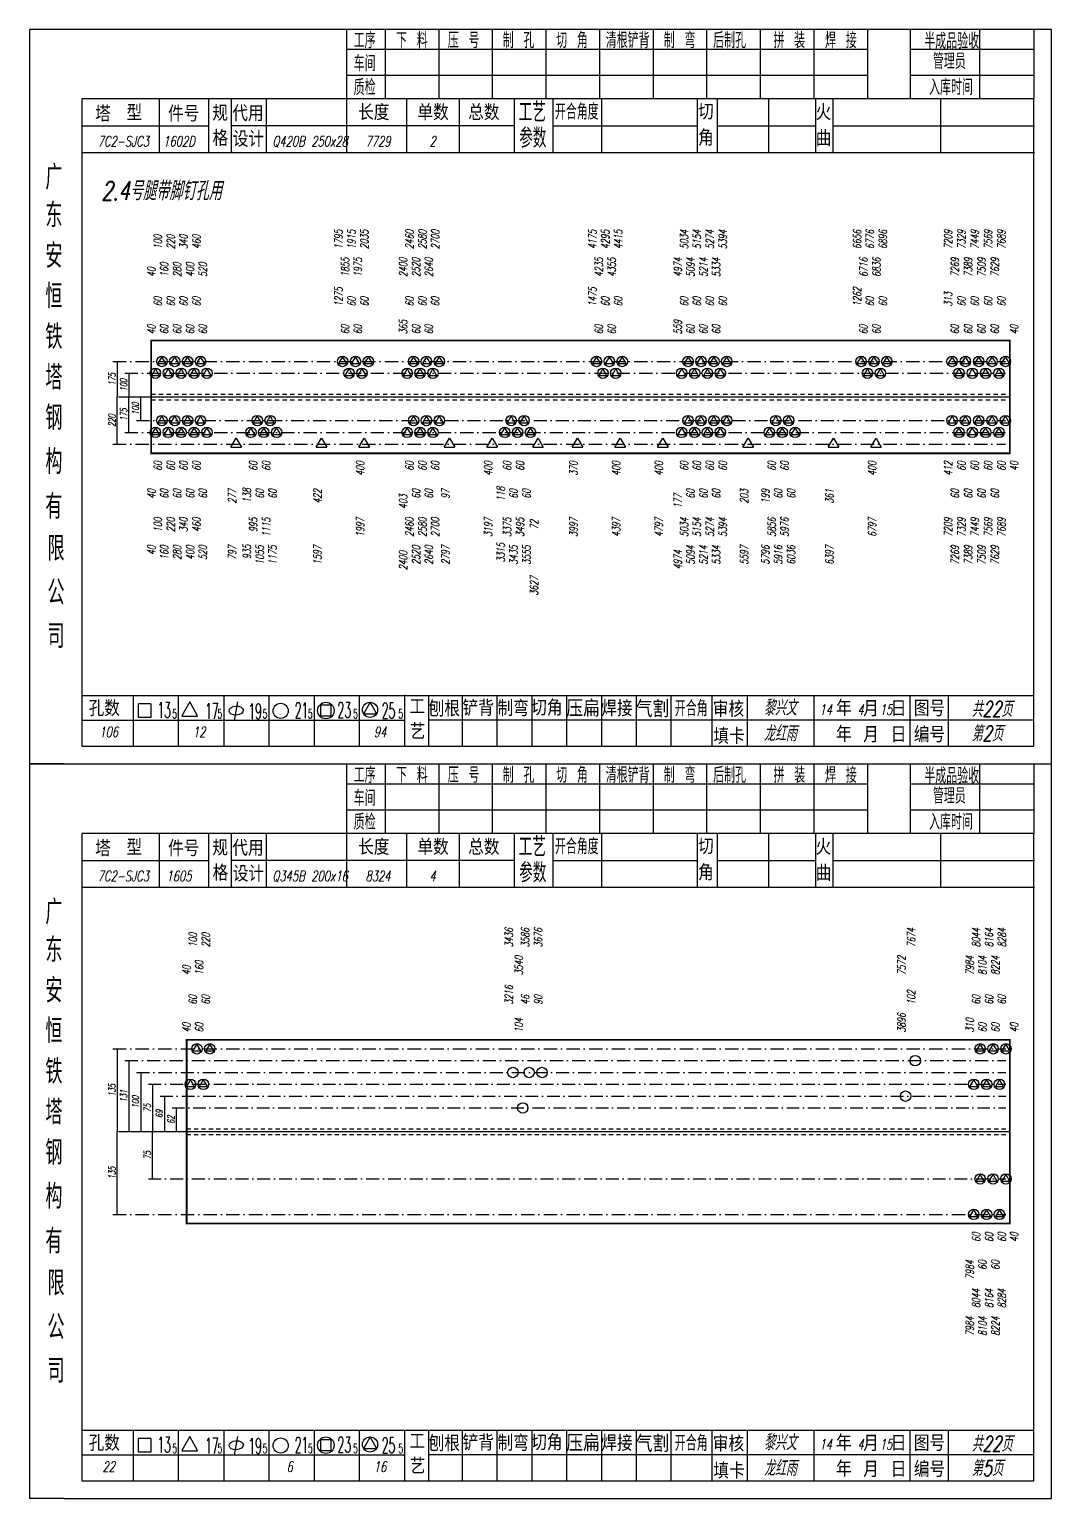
# Model space of a CAD drawing. Header units: millimetres. Extents: x -1378 to 644, y -1773 to 1979.
# Drawn here: x 350.3 to 644.1, y 1557.1 to 1979.4 of the extents above; entities that cross this region are included whole.
import ezdxf
from ezdxf.enums import TextEntityAlignment as Align

# ---------------------------------------------------------------- set-up
doc = ezdxf.new("R2010")
doc.units = ezdxf.units.MM
doc.linetypes.add('LPY8', pattern=[0.009, 0.005, -0.004])
doc.linetypes.add('LPY9', pattern=[0.025, 0.015, -0.005, 0, -0.005])
for name, color, linetype in [('1', 7, 'Continuous'), ('2', 7, 'Continuous'), ('21', 7, 'Continuous')]:
    doc.layers.add(name, color=color, linetype=linetype)
doc.styles.add('hz', font='txt.shx', dxfattribs={"width": 0.7, "oblique": 12, "bigfont": 'hztxt.shx'})

# ---------------------------------------------------------------- blocks, each defined once
blk = doc.blocks.new('xytfsc')
at = {"color": 243}
for p, q in [((-0.0818, 0.17567), (-0.0818, -0.0355)), ((0.212, 0.17567), (-0.0818, 0.17567)), ((0.00934, 0.17567), (0.00934, 0.15571)), ((0.02044, 0.17567), (0.02044, 0.15571)), ((0.03584, 0.17567), (0.03584, 0.15571)), ((0.05124, 0.17567), (0.05124, 0.15571)), ((0.06664, 0.17567), (0.06664, 0.15571)), ((0.08204, 0.17567), (0.08204, 0.15571)), ((0.09744, 0.17567), (0.09744, 0.15571)), ((0.11284, 0.17567), (0.11284, 0.15571)), ((0.12824, 0.17567), (0.12824, 0.15571)), ((0.14364, 0.17567), (0.14364, 0.15571)), ((0.15904, 0.17567), (0.15904, 0.15571)), ((0.15904, 0.17567), (0.15904, 0.15571)), ((0.17139, 0.17567), (0.17139, 0.1557)), ((0.19125, 0.17567), (0.19125, 0.1557)), ((0.20692, 0.17567), (0.20692, 0.1557)), ((0.212, 0.1457), (0.212, 0.17567)), ((0.15904, 0.16991), (0.00934, 0.16991)), ((0.20692, 0.16991), (0.17139, 0.16991)), ((0.15904, 0.16238), (0.00934, 0.16238)), ((0.20692, 0.16238), (0.17139, 0.16238)), ((-0.0667, 0.1557), (-0.0667, -0.03042)), ((0.20692, 0.1557), (-0.0667, 0.1557)), ((-0.04446, 0.15571), (-0.04446, 0.14021)), ((-0.01376, 0.15577), (-0.01376, 0.14027)), ((0.00934, 0.15571), (0.00934, 0.14021)), ((0.02657, 0.1558), (0.02657, 0.1403)), ((0.0417, 0.1558), (0.0417, 0.1403)), ((0.05749, 0.1557), (0.05749, 0.1402)), ((0.06861, 0.1557), (0.06861, 0.1402)), ((0.08265, 0.1557), (0.08265, 0.1402)), ((0.1101, 0.1557), (0.1101, 0.1402)), ((0.11589, 0.1557), (0.11589, 0.1402)), ((0.13059, 0.1557), (0.13059, 0.1402)), ((0.14414, 0.1557), (0.14414, 0.1402)), ((0.14915, 0.1557), (0.14915, 0.1402)), ((0.18007, 0.1557), (0.18007, 0.1402)), ((0.20692, -0.03042), (0.20692, 0.1557)), ((-0.03023, 0.14789), (-0.0667, 0.14789)), ((0.05749, 0.14795), (-0.02369, 0.14795)), ((0.06861, 0.14795), (0.1101, 0.14795)), ((0.11589, 0.14795), (0.14414, 0.14795)), ((0.14915, 0.14795), (0.2071, 0.14795)), ((0.212, -0.0355), (0.212, 0.1457)), ((0.2071, 0.1402), (-0.0667, 0.1402)), ((-0.0667, -0.0158), (0.20692, -0.0158)), ((-0.05193, -0.0158), (-0.05193, -0.03042)), ((-0.03893, -0.03042), (-0.03893, -0.0158)), ((-0.02593, -0.0158), (-0.02593, -0.03042)), ((-0.01293, -0.03042), (-0.01293, -0.0158)), ((0.00007, -0.0158), (0.00007, -0.03042)), ((0.01307, -0.03028), (0.01307, -0.0158)), ((0.04269, -0.03037), (0.04269, -0.0157)), ((0.05269, -0.03037), (0.05269, -0.0157)), ((0.06269, -0.03037), (0.06269, -0.0157)), ((0.07269, -0.03037), (0.07269, -0.0157)), ((0.08269, -0.03037), (0.08269, -0.0157)), ((0.09269, -0.03037), (0.09269, -0.0157)), ((0.10269, -0.03037), (0.10269, -0.0157)), ((0.1144, -0.03054), (0.1144, -0.01587)), ((0.12461, -0.03053), (0.12461, -0.01587)), ((0.14378, -0.03042), (0.14378, -0.01576)), ((0.17132, -0.03045), (0.17132, -0.01578)), ((0.18234, -0.03043), (0.18234, -0.01576)), ((-0.05048, -0.02216), (-0.05048, -0.01823)), ((-0.04687, -0.01823), (-0.05048, -0.01823)), ((-0.04687, -0.01823), (-0.04687, -0.02216)), ((-0.03572, -0.0176), (-0.03801, -0.0217)), ((-0.03347, -0.02167), (-0.03572, -0.0176)), ((-0.02201, -0.0176), (-0.02294, -0.02301)), ((0.00483, -0.01861), (0.00194, -0.01861)), ((0.00194, -0.02176), (0.00194, -0.01861)), ((0.00483, -0.01861), (0.00483, -0.02176)), ((0.01611, -0.01776), (0.01429, -0.02104)), ((0.01431, -0.02109), (0.01795, -0.02108)), ((0.01792, -0.02102), (0.01611, -0.01776)), ((0.02607, -0.02298), (-0.0667, -0.02298)), ((-0.04687, -0.02216), (-0.05048, -0.02216)), ((-0.038, -0.02172), (-0.03348, -0.02172)), ((0.00483, -0.02176), (0.00194, -0.02176)), ((0.03294, -0.02282), (0.20692, -0.02282)), ((-0.0667, -0.03042), (0.20692, -0.03042)), ((-0.0718, -0.0355), (-0.0818, -0.0355)), ((-0.0718, -0.0355), (0.212, -0.0355))]:
    blk.add_line(p, q, dxfattribs=at)
at = {"color": 25}
for p, q in [((-0.03023, 0.14014), (-0.03023, 0.15564)), ((-0.0237, 0.14025), (-0.0237, 0.15575)), ((0.02607, -0.03028), (0.02607, -0.01568)), ((0.03298, -0.03049), (0.03298, -0.01589))]:
    blk.add_line(p, q, dxfattribs=at)
at = {"color": 243}
for centre, radius in [((-0.00958, -0.02025), 0.00218), ((0.00341, -0.02014), 0.00237), ((0.0161, -0.01993), 0.00218)]:
    blk.add_circle(centre, radius, dxfattribs=at)
blk.add_ellipse((-0.02237, -0.02016), major_axis=(-0.00206, -0.00014), ratio=0.631198, dxfattribs=at)
at = {"color": 243, "style": 'hz'}
for s, height, width, p in [('工序', 0.0045, 0.7, (0.01141, 0.17026)), ('下 料', 0.0045, 0.7, (0.0236, 0.17026)), ('压 号', 0.0045, 0.7, (0.03845, 0.17026)), ('制 孔', 0.0045, 0.7, (0.05426, 0.17026)), ('切 角', 0.0045, 0.7, (0.0696, 0.17026)), ('清根铲背 ', 0.0045, 0.7, (0.08385, 0.17026)), (' 制 弯', 0.0045, 0.7, (0.09772, 0.17026)), (' 后制孔', 0.0045, 0.7, (0.11191, 0.17026)), ('拼 装', 0.0045, 0.7, (0.13207, 0.17026)), (' 焊 接', 0.0045, 0.7, (0.14407, 0.17026)), ('半成品验收', 0.0045, 0.7, (0.17541, 0.17009)), ('管理员', 0.0045, 0.7, (0.17787, 0.16428)), ('车间', 0.0045, 0.7, (0.01141, 0.16365)), ('质检', 0.0045, 0.7, (0.01141, 0.15676)), ('入库时间', 0.0045, 0.7, (0.17677, 0.15681)), ('工艺', 0.0056, 0.7, (0.0588, 0.14906)), ('开合角度', 0.0045, 0.7, (0.06923, 0.14974)), ('参数', 0.0056, 0.7, (0.05897, 0.14164)), ('广', 0.007, 0.7, (-0.0772, 0.1296)), ('东', 0.007, 0.7, (-0.0772, 0.11874)), ('安', 0.007, 0.7, (-0.0772, 0.10709)), ('恒', 0.007, 0.7, (-0.0772, 0.09543)), ('铁', 0.007, 0.7, (-0.0772, 0.08376)), ('塔', 0.007, 0.7, (-0.0772, 0.07209)), ('钢', 0.007, 0.7, (-0.0772, 0.06049)), ('构', 0.007, 0.7, (-0.0772, 0.04788)), ('有', 0.007, 0.7, (-0.0772, 0.035)), ('限', 0.007, 0.7, (-0.07659, 0.02293)), ('公', 0.007, 0.7, (-0.07659, 0.01032)), ('司', 0.007, 0.7, (-0.07659, -0.00223)), ('开合角', 0.0045, 0.7, (0.10368, -0.02179)), ('13', 0.0045, 0.5, (-0.04503, -0.02227)), ('5', 0.00269, 0.6, (-0.04077, -0.02242)), ('17', 0.0045, 0.5, (-0.0313, -0.02254)), ('5', 0.00269, 0.6, (-0.02777, -0.02242)), ('19', 0.0045, 0.5, (-0.01885, -0.0226)), ('5', 0.00269, 0.6, (-0.01477, -0.02242)), ('21', 0.0045, 0.5, (-0.00553, -0.02238)), ('5', 0.00269, 0.6, (-0.00177, -0.02242)), ('23', 0.0045, 0.5, (0.00679, -0.02228)), ('5', 0.00269, 0.6, (0.01123, -0.02242)), ('25', 0.0045, 0.5, (0.01952, -0.02242)), ('5', 0.00269, 0.6, (0.02423, -0.02242))]:
    blk.add_text(s, height=height, dxfattribs=dict(at, width=width)).set_placement(p)
for s, height, p in [('塔', 0.0045, (-0.06291, 0.14913)), ('型', 0.0045, (-0.0539, 0.14943)), ('单数', 0.0045, (0.02972, 0.14955)), ('总数', 0.0045, (0.04431, 0.14954)), ('孔数', 0.0045, (-0.06478, -0.02179)), ('压扁', 0.0048, (0.07253, -0.02192)), ('气割', 0.0048, (0.09248, -0.0221)), ('图号', 0.0045, (0.1724, -0.0218)), ('编号', 0.0045, (0.1724, -0.0293))]:
    blk.add_text(s, height=height, dxfattribs=at).set_placement(p)
at = {"color": 25, "style": 'hz'}
for s, p in [('件号', (-0.04194, 0.14917)), ('规', (-0.02923, 0.14934)), ('代用', (-0.02348, 0.14927)), ('长度', (0.01268, 0.14955)), ('切', (0.11039, 0.14973)), ('火', (0.14418, 0.14957)), ('格', (-0.02915, 0.14213)), ('设计', (-0.02335, 0.14189)), ('角', (0.11039, 0.14223)), ('曲', (0.14418, 0.14207)), ('铲背', (0.04269, -0.02169)), ('制弯', (0.05274, -0.02179)), ('切角', (0.06243, -0.02161)), ('焊接', (0.08256, -0.02181)), ('年', (0.15005, -0.0217)), ('工', (0.02741, -0.02128)), ('刨根', (0.03296, -0.02187)), ('审核', (0.11462, -0.022)), ('月', (0.15785, -0.02184)), ('日', (0.16576, -0.02182)), ('艺', (0.02749, -0.02838)), ('填卡', (0.1148, -0.02977)), ('年', (0.15005, -0.02918)), ('月', (0.15785, -0.02932)), ('日', (0.16576, -0.0293))]:
    blk.add_text(s, height=0.0045, dxfattribs=at).set_placement(p)
blk = doc.blocks.new('li8')
at = {"layer": '21', "color": 7, "linetype": 'LPY8'}
blk.add_line((0, 0), (1, 0), dxfattribs=at)
blk = doc.blocks.new('do')
at = {"color": 211}
for p, q in [((-0.72, -0.41), (0, 0.83)), ((0, 0.83), (0.72, -0.41)), ((-0.72, -0.41), (0.72, -0.41))]:
    blk.add_line(p, q, dxfattribs=at)
blk.add_circle((0, 0), 1, dxfattribs=at)
blk = doc.blocks.new('li9')
at = {"layer": '21', "color": 210, "linetype": 'LPY9'}
blk.add_line((0, 0), (1, 0), dxfattribs=at)
blk = doc.blocks.new('bo')
at = {"color": 211}
for p, q in [((-1, -0.58), (0, 1.15)), ((0, 1.15), (1, -0.58)), ((-1, -0.58), (1, -0.58))]:
    blk.add_line(p, q, dxfattribs=at)
blk = doc.blocks.new('co')
at = {"color": 211}
blk.add_circle((0, 0), 1, dxfattribs=at)

msp = doc.modelspace()

# ---------------------------------------------------------------- linework, layer by layer
at = {"layer": '2', "color": 7}
for p, q in [((375.4653, 1883.9526), (375.4653, 1873.7526)), ((378.8653, 1880.5526), (378.8653, 1873.7526)), ((375.4653, 1860.1526), (375.4653, 1873.7526)), ((375.8653, 1873.7526), (445.2653, 1873.7526)), ((375.8653, 1873.7526), (441.8653, 1873.7526)), ((378.8653, 1863.5526), (378.8653, 1873.7526)), ((382.2653, 1866.9526), (382.2653, 1873.7526)), ((385.2653, 1873.7526), (632.0653, 1873.7526)), ((375.4653, 1686.3526), (375.4653, 1662.5526)), ((378.8653, 1682.9526), (378.8653, 1662.5526)), ((382.2653, 1679.5526), (382.2653, 1662.5526)), ((385.6653, 1676.1526), (385.6653, 1662.5526)), ((389.0653, 1672.7526), (389.0653, 1662.5526)), ((392.4653, 1669.3526), (392.4653, 1662.5526)), ((375.4653, 1638.7526), (375.4653, 1662.5526)), ((375.8653, 1662.5526), (455.4653, 1662.5526)), ((375.8653, 1662.5526), (455.4653, 1662.5526)), ((385.6653, 1648.9526), (385.6653, 1662.5526)), ((395.4653, 1662.5526), (632.0653, 1662.5526))]:
    msp.add_line(p, q, dxfattribs=at)
at = {"layer": '2', "color": 7, "const_width": 0.5}
for points in [[(385.2653, 1889.9526), (632.0653, 1889.9526), (632.0653, 1857.5526), (385.2653, 1857.5526)], [(395.4653, 1688.9526), (632.0653, 1688.9526), (632.0653, 1636.1526), (395.4653, 1636.1526)]]:
    msp.add_lwpolyline(points, close=True, dxfattribs=at)

# ---------------------------------------------------------------- block references
at = {"layer": '1', "color": 7}
for name, p, xscale, yscale, zscale in [('xytfsc', (432.0653, 1803.7526), 1000, 1000, 1000), ('li9', (374.2653, 1883.9526), 256.522732565662, 256.522732565662, 256.522732565662), ('do', (388.3414, 1883.9526), 1.5, 1.5, 1.5), ('do', (392.0414, 1883.9526), 1.5, 1.5, 1.5), ('do', (395.7414, 1883.9526), 1.5, 1.5, 1.5), ('do', (399.4414, 1883.9526), 1.5, 1.5, 1.5), ('do', (440.2899, 1883.9526), 1.5, 1.5, 1.5), ('do', (443.9899, 1883.9526), 1.5, 1.5, 1.5), ('do', (447.6899, 1883.9526), 1.5, 1.5, 1.5), ('do', (460.6859, 1883.9526), 1.5, 1.5, 1.5), ('do', (464.3859, 1883.9526), 1.5, 1.5, 1.5), ('do', (468.0859, 1883.9526), 1.5, 1.5, 1.5), ('do', (513.2475, 1883.9526), 1.5, 1.5, 1.5), ('do', (516.9475, 1883.9526), 1.5, 1.5, 1.5), ('do', (520.6475, 1883.9526), 1.5, 1.5, 1.5), ('do', (539.5903, 1883.9526), 1.5, 1.5, 1.5), ('do', (543.2903, 1883.9526), 1.5, 1.5, 1.5), ('do', (546.9903, 1883.9526), 1.5, 1.5, 1.5), ('do', (550.6903, 1883.9526), 1.5, 1.5, 1.5), ('do', (589.3011, 1883.9526), 1.5, 1.5, 1.5), ('do', (593.0011, 1883.9526), 1.5, 1.5, 1.5), ('do', (596.7011, 1883.9526), 1.5, 1.5, 1.5), ('do', (615.4608, 1883.9526), 1.5, 1.5, 1.5), ('do', (619.2926, 1883.9526), 1.5, 1.5, 1.5), ('do', (623.1244, 1883.9526), 1.5, 1.5, 1.5), ('do', (626.9562, 1883.9526), 1.5, 1.5, 1.5), ('do', (630.788, 1883.9526), 1.5, 1.5, 1.5), ('li9', (377.6653, 1880.5526), 253.122732565662, 253.122732565662, 253.122732565662), ('do', (386.4914, 1880.5526), 1.5, 1.5, 1.5), ('do', (390.1914, 1880.5526), 1.5, 1.5, 1.5), ('do', (393.8914, 1880.5526), 1.5, 1.5, 1.5), ('do', (397.5914, 1880.5526), 1.5, 1.5, 1.5), ('do', (401.2914, 1880.5526), 1.5, 1.5, 1.5), ('do', (442.1399, 1880.5526), 1.5, 1.5, 1.5), ('do', (445.8399, 1880.5526), 1.5, 1.5, 1.5), ('do', (458.8359, 1880.5526), 1.5, 1.5, 1.5), ('do', (462.5359, 1880.5526), 1.5, 1.5, 1.5), ('do', (466.2359, 1880.5526), 1.5, 1.5, 1.5), ('do', (515.0975, 1880.5526), 1.5, 1.5, 1.5), ('do', (518.7975, 1880.5526), 1.5, 1.5, 1.5), ('do', (537.7403, 1880.5526), 1.5, 1.5, 1.5), ('do', (541.4403, 1880.5526), 1.5, 1.5, 1.5), ('do', (545.1403, 1880.5526), 1.5, 1.5, 1.5), ('do', (548.8403, 1880.5526), 1.5, 1.5, 1.5), ('do', (591.1511, 1880.5526), 1.5, 1.5, 1.5), ('do', (594.8511, 1880.5526), 1.5, 1.5, 1.5), ('do', (617.4426, 1880.5526), 1.5, 1.5, 1.5), ('do', (621.2744, 1880.5526), 1.5, 1.5, 1.5), ('do', (625.1062, 1880.5526), 1.5, 1.5, 1.5), ('do', (628.938, 1880.5526), 1.5, 1.5, 1.5), ('li9', (381.0653, 1866.9526), 249.722732565662, 249.722732565662, 249.722732565662), ('do', (388.3414, 1866.9526), 1.5, 1.5, 1.5), ('do', (392.0414, 1866.9526), 1.5, 1.5, 1.5), ('do', (395.7414, 1866.9526), 1.5, 1.5, 1.5), ('do', (399.4414, 1866.9526), 1.5, 1.5, 1.5), ('do', (415.7771, 1866.9526), 1.5, 1.5, 1.5), ('do', (419.4771, 1866.9526), 1.5, 1.5, 1.5), ('do', (460.6859, 1866.9526), 1.5, 1.5, 1.5), ('do', (464.3859, 1866.9526), 1.5, 1.5, 1.5), ('do', (468.0859, 1866.9526), 1.5, 1.5, 1.5), ('do', (488.7347, 1866.9526), 1.5, 1.5, 1.5), ('do', (492.4347, 1866.9526), 1.5, 1.5, 1.5), ('do', (539.5903, 1866.9526), 1.5, 1.5, 1.5), ('do', (543.2903, 1866.9526), 1.5, 1.5, 1.5), ('do', (546.9903, 1866.9526), 1.5, 1.5, 1.5), ('do', (550.6903, 1866.9526), 1.5, 1.5, 1.5), ('do', (564.7883, 1866.9526), 1.5, 1.5, 1.5), ('do', (568.4883, 1866.9526), 1.5, 1.5, 1.5), ('do', (615.4608, 1866.9526), 1.5, 1.5, 1.5), ('do', (619.2926, 1866.9526), 1.5, 1.5, 1.5), ('do', (623.1244, 1866.9526), 1.5, 1.5, 1.5), ('do', (626.9562, 1866.9526), 1.5, 1.5, 1.5), ('do', (630.788, 1866.9526), 1.5, 1.5, 1.5), ('li9', (377.6653, 1863.5526), 253.122732565662, 253.122732565662, 253.122732565662), ('do', (386.4914, 1863.5526), 1.5, 1.5, 1.5), ('do', (390.1914, 1863.5526), 1.5, 1.5, 1.5), ('do', (393.8914, 1863.5526), 1.5, 1.5, 1.5), ('do', (397.5914, 1863.5526), 1.5, 1.5, 1.5), ('do', (401.2914, 1863.5526), 1.5, 1.5, 1.5), ('do', (413.9271, 1863.5526), 1.5, 1.5, 1.5), ('do', (417.6271, 1863.5526), 1.5, 1.5, 1.5), ('do', (421.3271, 1863.5526), 1.5, 1.5, 1.5), ('do', (458.8359, 1863.5526), 1.5, 1.5, 1.5), ('do', (462.5359, 1863.5526), 1.5, 1.5, 1.5), ('do', (466.2359, 1863.5526), 1.5, 1.5, 1.5), ('do', (486.8847, 1863.5526), 1.5, 1.5, 1.5), ('do', (490.5847, 1863.5526), 1.5, 1.5, 1.5), ('do', (494.2847, 1863.5526), 1.5, 1.5, 1.5), ('do', (537.7403, 1863.5526), 1.5, 1.5, 1.5), ('do', (541.4403, 1863.5526), 1.5, 1.5, 1.5), ('do', (545.1403, 1863.5526), 1.5, 1.5, 1.5), ('do', (548.8403, 1863.5526), 1.5, 1.5, 1.5), ('do', (562.9383, 1863.5526), 1.5, 1.5, 1.5), ('do', (566.6383, 1863.5526), 1.5, 1.5, 1.5), ('do', (570.3383, 1863.5526), 1.5, 1.5, 1.5), ('do', (617.4426, 1863.5526), 1.5, 1.5, 1.5), ('do', (621.2744, 1863.5526), 1.5, 1.5, 1.5), ('do', (625.1062, 1863.5526), 1.5, 1.5, 1.5), ('do', (628.938, 1863.5526), 1.5, 1.5, 1.5), ('li9', (374.2653, 1860.1526), 256.522732565662, 256.522732565662, 256.522732565662), ('bo', (409.6968, 1860.1526), 1.5, 1.5, 1.5), ('bo', (434.2204, 1860.1526), 1.5, 1.5, 1.5), ('bo', (446.4821, 1860.1526), 1.5, 1.5, 1.5), ('bo', (471.0057, 1860.1526), 1.5, 1.5, 1.5), ('bo', (483.2674, 1860.1526), 1.5, 1.5, 1.5), ('bo', (496.4488, 1860.1526), 1.5, 1.5, 1.5), ('bo', (507.791, 1860.1526), 1.5, 1.5, 1.5), ('bo', (520.0527, 1860.1526), 1.5, 1.5, 1.5), ('bo', (532.3145, 1860.1526), 1.5, 1.5, 1.5), ('bo', (556.838, 1860.1526), 1.5, 1.5, 1.5), ('bo', (581.3616, 1860.1526), 1.5, 1.5, 1.5), ('bo', (593.6233, 1860.1526), 1.5, 1.5, 1.5), ('xytfsc', (432.0653, 1592.5526), 1000, 1000, 1000), ('li9', (374.2653, 1686.3526), 256.663046612206, 256.663046612206, 256.663046612206), ('do', (398.4067, 1686.3526), 1.5, 1.5, 1.5), ('do', (402.1067, 1686.3526), 1.5, 1.5, 1.5), ('do', (623.5283, 1686.3526), 1.5, 1.5, 1.5), ('do', (627.2283, 1686.3526), 1.5, 1.5, 1.5), ('do', (630.9283, 1686.3526), 1.5, 1.5, 1.5), ('li9', (377.6653, 1682.9526), 253.263046612206, 253.263046612206, 253.263046612206), ('co', (489.223, 1679.5526), 1.5, 1.5, 1.5), ('co', (493.9108, 1679.5526), 1.5, 1.5, 1.5), ('co', (497.6108, 1679.5526), 1.5, 1.5, 1.5), ('co', (604.8648, 1682.9526), 1.5, 1.5, 1.5), ('li9', (381.0653, 1679.5526), 249.863046612206, 249.863046612206, 249.863046612206), ('do', (396.5567, 1676.1526), 1.5, 1.5, 1.5), ('do', (400.2567, 1676.1526), 1.5, 1.5, 1.5), ('do', (621.6783, 1676.1526), 1.5, 1.5, 1.5), ('do', (625.3783, 1676.1526), 1.5, 1.5, 1.5), ('do', (629.0783, 1676.1526), 1.5, 1.5, 1.5), ('li9', (384.4653, 1676.1526), 246.463046612206, 246.463046612206, 246.463046612206), ('li9', (387.8653, 1672.7526), 243.063046612206, 243.063046612206, 243.063046612206), ('co', (602.0815, 1672.7526), 1.5, 1.5, 1.5), ('li9', (391.2653, 1669.3526), 239.663046612206, 239.663046612206, 239.663046612206), ('co', (492.0608, 1669.3526), 1.5, 1.5, 1.5), ('li9', (384.4653, 1648.9526), 246.463046612206, 246.463046612206, 246.463046612206), ('do', (623.5283, 1648.9526), 1.5, 1.5, 1.5), ('do', (627.2283, 1648.9526), 1.5, 1.5, 1.5), ('do', (630.9283, 1648.9526), 1.5, 1.5, 1.5), ('do', (621.6783, 1638.7526), 1.5, 1.5, 1.5), ('do', (625.3783, 1638.7526), 1.5, 1.5, 1.5), ('do', (629.0783, 1638.7526), 1.5, 1.5, 1.5), ('li9', (374.2653, 1638.7526), 256.663046612206, 256.663046612206, 256.663046612206)]:
    msp.add_blockref(name, p, dxfattribs=dict(at, xscale=xscale, yscale=yscale, zscale=zscale))
at = {"layer": '2', "color": 7}
for p, xscale, yscale, zscale in [((385.2653, 1874.5526), 246.8, 246.8, 246.8), ((385.2653, 1872.9526), 246.8, 246.8, 246.8), ((395.4653, 1663.3526), 236.6, 236.6, 236.6), ((395.4653, 1661.7526), 236.6, 236.6, 236.6)]:
    msp.add_blockref('li8', p, dxfattribs=dict(at, xscale=xscale, yscale=yscale, zscale=zscale))

# ---------------------------------------------------------------- texts
at = {"color": 134, "style": 'hz', "oblique": 12, "width": 0.7}
msp.add_text('2.4号腿带脚钉孔用', height=5.4, dxfattribs=at).set_placement((405.5347, 1930.3026), align=Align.RIGHT)
at = {"layer": '1', "color": 6, "style": 'hz', "oblique": 12, "width": 0.7}
for s, p in [('7C2-SJC3', (377.2653, 1945.7526)), ('1602D', (393.2653, 1945.7526)), ('Q420B 250x28', (430.9653, 1945.7526)), ('7729', (450.4653, 1945.7526)), ('2', (466.1653, 1945.7526))]:
    msp.add_text(s, height=3, dxfattribs=at).set_placement(p, align=Align.CENTER)
at = {"layer": '1', "color": 7, "style": 'hz', "oblique": 12, "width": 0.7}
for s, p in [('1795', (440.2899, 1916.2526)), ('1915', (443.9899, 1916.2526)), ('2035', (447.6899, 1916.2526)), ('2460', (460.6859, 1916.2526)), ('2580', (464.3859, 1916.2526)), ('2700', (468.0859, 1916.2526)), ('4175', (513.2475, 1916.2526)), ('4295', (516.9475, 1916.2526)), ('4415', (520.6475, 1916.2526)), ('5034', (539.5903, 1916.2526)), ('5154', (543.2903, 1916.2526)), ('5274', (546.9903, 1916.2526)), ('5394', (550.6903, 1916.2526)), ('6656', (589.3011, 1916.2526)), ('6776', (593.0011, 1916.2526)), ('6896', (596.7011, 1916.2526)), ('7209', (615.4608, 1916.2526)), ('7329', (619.2926, 1916.2526)), ('7449', (623.1244, 1916.2526)), ('7569', (626.9562, 1916.2526)), ('7689', (630.788, 1916.2526)), ('100', (388.3414, 1916.2526)), ('220', (392.0414, 1916.2526)), ('340', (395.7414, 1916.2526)), ('460', (399.4414, 1916.2526)), ('1855', (442.1399, 1908.2526)), ('1975', (445.8399, 1908.2526)), ('2400', (458.8359, 1908.2526)), ('2520', (462.5359, 1908.2526)), ('2640', (466.2359, 1908.2526)), ('4235', (515.0975, 1908.2526)), ('4355', (518.7975, 1908.2526)), ('4974', (537.7403, 1908.2526)), ('5094', (541.4403, 1908.2526)), ('5214', (545.1403, 1908.2526)), ('5334', (548.8403, 1908.2526)), ('6716', (591.1511, 1908.2526)), ('6836', (594.8511, 1908.2526)), ('7269', (617.4426, 1908.2526)), ('7389', (621.2744, 1908.2526)), ('7509', (625.1062, 1908.2526)), ('7629', (628.938, 1908.2526)), ('40', (386.4914, 1908.2526)), ('160', (390.1914, 1908.2526)), ('280', (393.8914, 1908.2526)), ('400', (397.5914, 1908.2526)), ('520', (401.2914, 1908.2526)), ('1275', (440.2899, 1899.7526)), ('1475', (513.2475, 1899.7526)), ('1262', (589.3011, 1899.7526)), ('60', (388.3414, 1899.7526)), ('60', (392.0414, 1899.7526)), ('60', (395.7414, 1899.7526)), ('60', (399.4414, 1899.7526)), ('60', (443.9899, 1899.7526)), ('60', (447.6899, 1899.7526)), ('60', (460.6859, 1899.7526)), ('60', (464.3859, 1899.7526)), ('60', (468.0859, 1899.7526)), ('60', (516.9475, 1899.7526)), ('60', (520.6475, 1899.7526)), ('60', (539.5903, 1899.7526)), ('60', (543.2903, 1899.7526)), ('60', (546.9903, 1899.7526)), ('60', (550.6903, 1899.7526)), ('60', (593.0011, 1899.7526)), ('60', (596.7011, 1899.7526)), ('313', (615.4608, 1899.7526)), ('60', (619.2926, 1899.7526)), ('60', (623.1244, 1899.7526)), ('60', (626.9562, 1899.7526)), ('60', (630.788, 1899.7526)), ('40', (386.4914, 1891.7526)), ('60', (390.1914, 1891.7526)), ('60', (393.8914, 1891.7526)), ('60', (397.5914, 1891.7526)), ('60', (401.2914, 1891.7526)), ('60', (442.1399, 1891.7526)), ('60', (445.8399, 1891.7526)), ('365', (458.8359, 1891.7526)), ('60', (462.5359, 1891.7526)), ('60', (466.2359, 1891.7526)), ('60', (515.0975, 1891.7526)), ('60', (518.7975, 1891.7526)), ('559', (537.7403, 1891.7526)), ('60', (541.4403, 1891.7526)), ('60', (545.1403, 1891.7526)), ('60', (548.8403, 1891.7526)), ('60', (591.1511, 1891.7526)), ('60', (594.8511, 1891.7526)), ('60', (617.4426, 1891.7526)), ('60', (621.2744, 1891.7526)), ('60', (625.1062, 1891.7526)), ('60', (628.938, 1891.7526)), ('40', (634.4266, 1891.7526)), ('100', (398.4067, 1715.5526)), ('220', (402.1067, 1715.5526)), ('3436', (489.223, 1715.5526)), ('3586', (493.9108, 1715.5526)), ('3676', (497.6108, 1715.5526)), ('7674', (604.8648, 1715.5526)), ('8044', (623.5283, 1715.5526)), ('8164', (627.2283, 1715.5526)), ('8284', (630.9283, 1715.5526)), ('160', (400.2567, 1707.5526)), ('3540', (492.0608, 1707.5526)), ('7572', (602.0815, 1707.5526)), ('7984', (621.6783, 1707.5526)), ('8104', (625.3783, 1707.5526)), ('8224', (629.0783, 1707.5526)), ('40', (396.5567, 1707.5526)), ('3216', (489.223, 1699.0526)), ('102', (604.8648, 1699.0526)), ('60', (398.4067, 1699.0526)), ('60', (402.1067, 1699.0526)), ('46', (493.9108, 1699.0526)), ('90', (497.6108, 1699.0526)), ('60', (623.5283, 1699.0526)), ('60', (627.2283, 1699.0526)), ('60', (630.9283, 1699.0526)), ('40', (396.5567, 1691.0526)), ('60', (400.2567, 1691.0526)), ('104', (492.0608, 1691.0526)), ('3896', (602.0815, 1691.0526)), ('310', (621.6783, 1691.0526)), ('60', (625.3783, 1691.0526)), ('60', (629.0783, 1691.0526)), ('40', (634.4968, 1691.0526))]:
    msp.add_text(s, height=2.3, rotation=90, dxfattribs=at).set_placement(p)
for s, p in [('60', (388.3414, 1855.2526)), ('60', (392.0414, 1855.2526)), ('60', (395.7414, 1855.2526)), ('60', (399.4414, 1855.2526)), ('60', (415.7771, 1855.2526)), ('60', (419.4771, 1855.2526)), ('400', (446.4821, 1855.2526)), ('60', (460.6859, 1855.2526)), ('60', (464.3859, 1855.2526)), ('60', (468.0859, 1855.2526)), ('400', (483.2674, 1855.2526)), ('60', (488.7347, 1855.2526)), ('60', (492.4347, 1855.2526)), ('370', (507.791, 1855.2526)), ('400', (520.0527, 1855.2526)), ('400', (532.3145, 1855.2526)), ('60', (539.5903, 1855.2526)), ('60', (543.2903, 1855.2526)), ('60', (546.9903, 1855.2526)), ('60', (550.6903, 1855.2526)), ('60', (564.7883, 1855.2526)), ('60', (568.4883, 1855.2526)), ('400', (593.6233, 1855.2526)), ('412', (615.4608, 1855.2526)), ('60', (619.2926, 1855.2526)), ('60', (623.1244, 1855.2526)), ('60', (626.9562, 1855.2526)), ('60', (630.788, 1855.2526)), ('40', (634.4266, 1855.2526)), ('40', (386.4914, 1847.2526)), ('60', (390.1914, 1847.2526)), ('60', (393.8914, 1847.2526)), ('60', (397.5914, 1847.2526)), ('60', (401.2914, 1847.2526)), ('277', (409.6968, 1847.2526)), ('138', (413.9271, 1847.46)), ('60', (417.6271, 1847.2526)), ('60', (421.3271, 1847.2526)), ('422', (434.2204, 1847.2526)), ('403', (458.8359, 1845.6874)), ('60', (462.5359, 1847.2526)), ('60', (466.2359, 1847.2526)), ('97', (471.0057, 1847.2526)), ('118', (486.8847, 1847.9443)), ('60', (490.5847, 1847.2526)), ('60', (494.2847, 1847.2526)), ('177', (537.7403, 1845.8834)), ('60', (541.4403, 1847.2526)), ('60', (545.1403, 1847.2526)), ('60', (548.8403, 1847.2526)), ('203', (556.838, 1847.2526)), ('199', (562.9383, 1847.292)), ('60', (566.6383, 1847.2526)), ('60', (570.3383, 1847.2526)), ('361', (581.3616, 1847.2526)), ('60', (617.4426, 1847.2526)), ('60', (621.2744, 1847.2526)), ('60', (625.1062, 1847.2526)), ('60', (628.938, 1847.2526)), ('100', (388.3414, 1839.0526)), ('220', (392.0414, 1839.0526)), ('340', (395.7414, 1839.0526)), ('460', (399.4414, 1839.0526)), ('995', (415.7771, 1839.0526)), ('1115', (419.4771, 1839.0526)), ('1997', (446.4821, 1839.0526)), ('2460', (460.6859, 1839.0526)), ('2580', (464.3859, 1839.0526)), ('2700', (468.0859, 1839.0526)), ('3197', (483.2674, 1839.0526)), ('3375', (488.7347, 1839.0526)), ('3495', (492.4347, 1839.0526)), ('72', (496.4488, 1838.4057)), ('3997', (507.791, 1839.0526)), ('4397', (520.0527, 1839.0526)), ('4797', (532.3145, 1839.0526)), ('5034', (539.5903, 1839.0526)), ('5154', (543.2903, 1839.0526)), ('5274', (546.9903, 1839.0526)), ('5394', (550.6903, 1839.0526)), ('5856', (564.7883, 1839.0526)), ('5976', (568.4883, 1839.0526)), ('6797', (593.6233, 1839.0526)), ('7209', (615.4608, 1839.0526)), ('7329', (619.2926, 1839.0526)), ('7449', (623.1244, 1839.0526)), ('7569', (626.9562, 1839.0526)), ('7689', (630.788, 1839.0526)), ('40', (386.4914, 1831.0526)), ('160', (390.1914, 1831.0526)), ('280', (393.8914, 1831.0526)), ('400', (397.5914, 1831.0526)), ('520', (401.2914, 1831.0526)), ('797', (409.6968, 1831.0526)), ('935', (413.9271, 1831.26)), ('1055', (417.6271, 1831.0526)), ('1175', (421.3271, 1831.0526)), ('1597', (434.2204, 1831.0526)), ('2400', (458.8359, 1829.4874)), ('2520', (462.5359, 1831.0526)), ('2640', (466.2359, 1831.0526)), ('2797', (471.0057, 1831.0526)), ('3315', (486.8847, 1831.7443)), ('3435', (490.5847, 1831.0526)), ('3555', (494.2847, 1831.0526)), ('4974', (537.7403, 1829.6834)), ('5094', (541.4403, 1831.0526)), ('5214', (545.1403, 1831.0526)), ('5334', (548.8403, 1831.0526)), ('5597', (556.838, 1831.0526)), ('5796', (562.9383, 1831.092)), ('5916', (566.6383, 1831.0526)), ('6036', (570.3383, 1831.0526)), ('6397', (581.3616, 1831.0526)), ('7269', (617.4426, 1831.0526)), ('7389', (621.2744, 1831.0526)), ('7509', (625.1062, 1831.0526)), ('7629', (628.938, 1831.0526)), ('3627', (496.4488, 1822.2057)), ('60', (623.5283, 1633.5526)), ('60', (627.2283, 1633.5526)), ('60', (630.9283, 1633.5526)), ('40', (634.4968, 1633.5526)), ('7984', (621.6783, 1625.5526)), ('60', (625.3783, 1625.5526)), ('60', (629.0783, 1625.5526)), ('8044', (623.5283, 1617.3526)), ('8164', (627.2283, 1617.3526)), ('8284', (630.9283, 1617.3526)), ('7984', (621.6783, 1609.3526)), ('8104', (625.3783, 1609.3526)), ('8224', (629.0783, 1609.3526))]:
    msp.add_text(s, height=2.3, rotation=90, dxfattribs=at).set_placement(p, align=Align.RIGHT)
for s, height, p in [('黎兴文', 4.5, (566.0653, 1782.1526)), ('14', 3, (579.1653, 1782.3526)), ('4', 3, (589.1653, 1782.3526)), ('15', 3, (596.4653, 1782.3526)), ('106', 3, (373.0653, 1775.9526)), ('12', 3, (399.0653, 1775.9526)), ('94', 3, (451.0653, 1775.9526)), ('龙红雨', 4.5, (566.0653, 1774.7526)), ('7C2-SJC3', 3, (377.2653, 1734.5526)), ('1605', 3, (393.2653, 1734.5526)), ('Q345B 200x16', 3, (430.9653, 1734.5526)), ('8324', 3, (450.4653, 1734.5526)), ('4', 3, (466.1653, 1734.5526)), ('黎兴文', 4.5, (566.0653, 1570.9526)), ('14', 3, (579.1653, 1571.1526)), ('4', 3, (589.1653, 1571.1526)), ('15', 3, (596.4653, 1571.1526)), ('22', 3, (373.0653, 1564.7526)), ('6', 3, (425.0653, 1564.7526)), ('16', 3, (451.0653, 1564.7526)), ('龙红雨', 4.5, (566.0653, 1563.5526))]:
    msp.add_text(s, height=height, dxfattribs=at).set_placement(p, align=Align.CENTER)
for s, p in [('共22页', (621.0653, 1781.7526)), ('第2页', (621.0653, 1774.7526)), ('共22页', (621.0653, 1570.5526)), ('第5页', (621.0653, 1563.5526))]:
    msp.add_text(s, height=4.5, dxfattribs=at).set_placement(p)
at = {"layer": '2', "color": 7, "style": 'hz', "oblique": 12, "width": 0.7}
for s, p in [('175', (374.9653, 1878.8526)), ('100', (378.3653, 1877.1526)), ('100', (381.7653, 1870.3526)), ('220', (374.9653, 1866.9526)), ('175', (378.3653, 1868.6526)), ('135', (374.9653, 1674.4526)), ('131', (378.3653, 1672.7526)), ('100', (381.7653, 1671.0526)), ('75', (385.1653, 1669.3526)), ('69', (388.5653, 1667.6526)), ('62', (391.9653, 1665.9526)), ('75', (385.1653, 1655.7526)), ('135', (374.9653, 1650.6526))]:
    msp.add_text(s, height=2, rotation=90, dxfattribs=at).set_placement(p, align=Align.CENTER)

doc.saveas('drawing.dxf')
